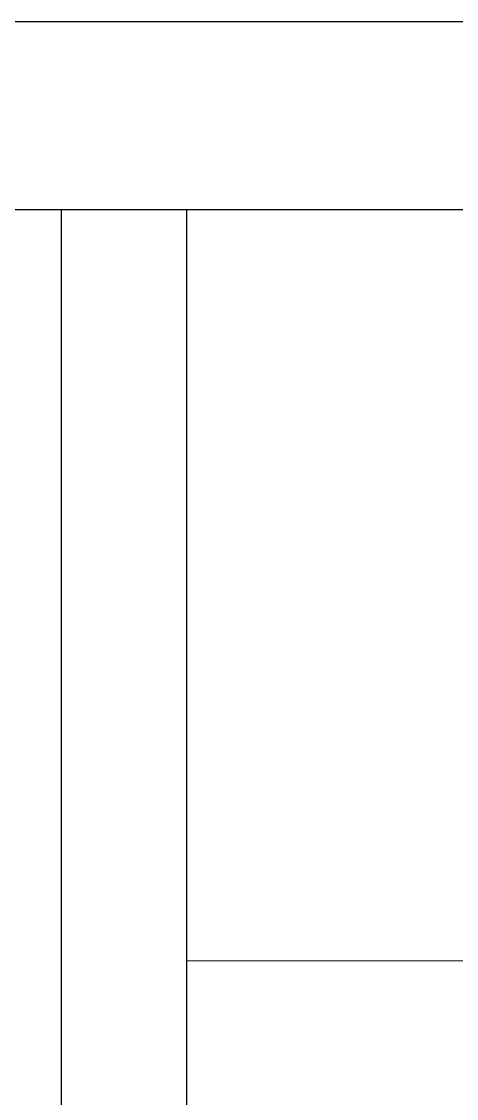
# Model space of a CAD drawing. Header units: inches. Extents: x 32 to 51.7, y 18.3 to 41.9.
# Drawn here: x 48.202 to 48.549, y 38.748 to 39.608 of the extents above; entities that cross this region are included whole.
import ezdxf

# ---------------------------------------------------------------- set-up
doc = ezdxf.new("R2010")
doc.units = ezdxf.units.IN
doc.header["$MEASUREMENT"] = 0
doc.layers.add('FURNITURE F 1 100', color=253, linetype='Continuous', lineweight=13)
doc.layers.add('WALL 1 100', color=250, linetype='Continuous', lineweight=30)

msp = doc.modelspace()

# ---------------------------------------------------------------- linework, layer by layer
at = {"layer": 'FURNITURE F 1 100'}
msp.add_lwpolyline([(48.3336, 38.85772), (50.43361, 38.85772)], dxfattribs=at)
at = {"layer": 'WALL 1 100'}
for p, q in [((46.82707, 39.60772), (51.08861, 39.60772)), ((46.82707, 39.45772), (50.93861, 39.45772))]:
    msp.add_line(p, q, dxfattribs=at)
for points in [[(48.2336, 39.45772), (48.2336, 37.88772)], [(48.3336, 39.45772), (48.3336, 37.88772)]]:
    msp.add_lwpolyline(points, dxfattribs=at)

doc.saveas('drawing.dxf')
